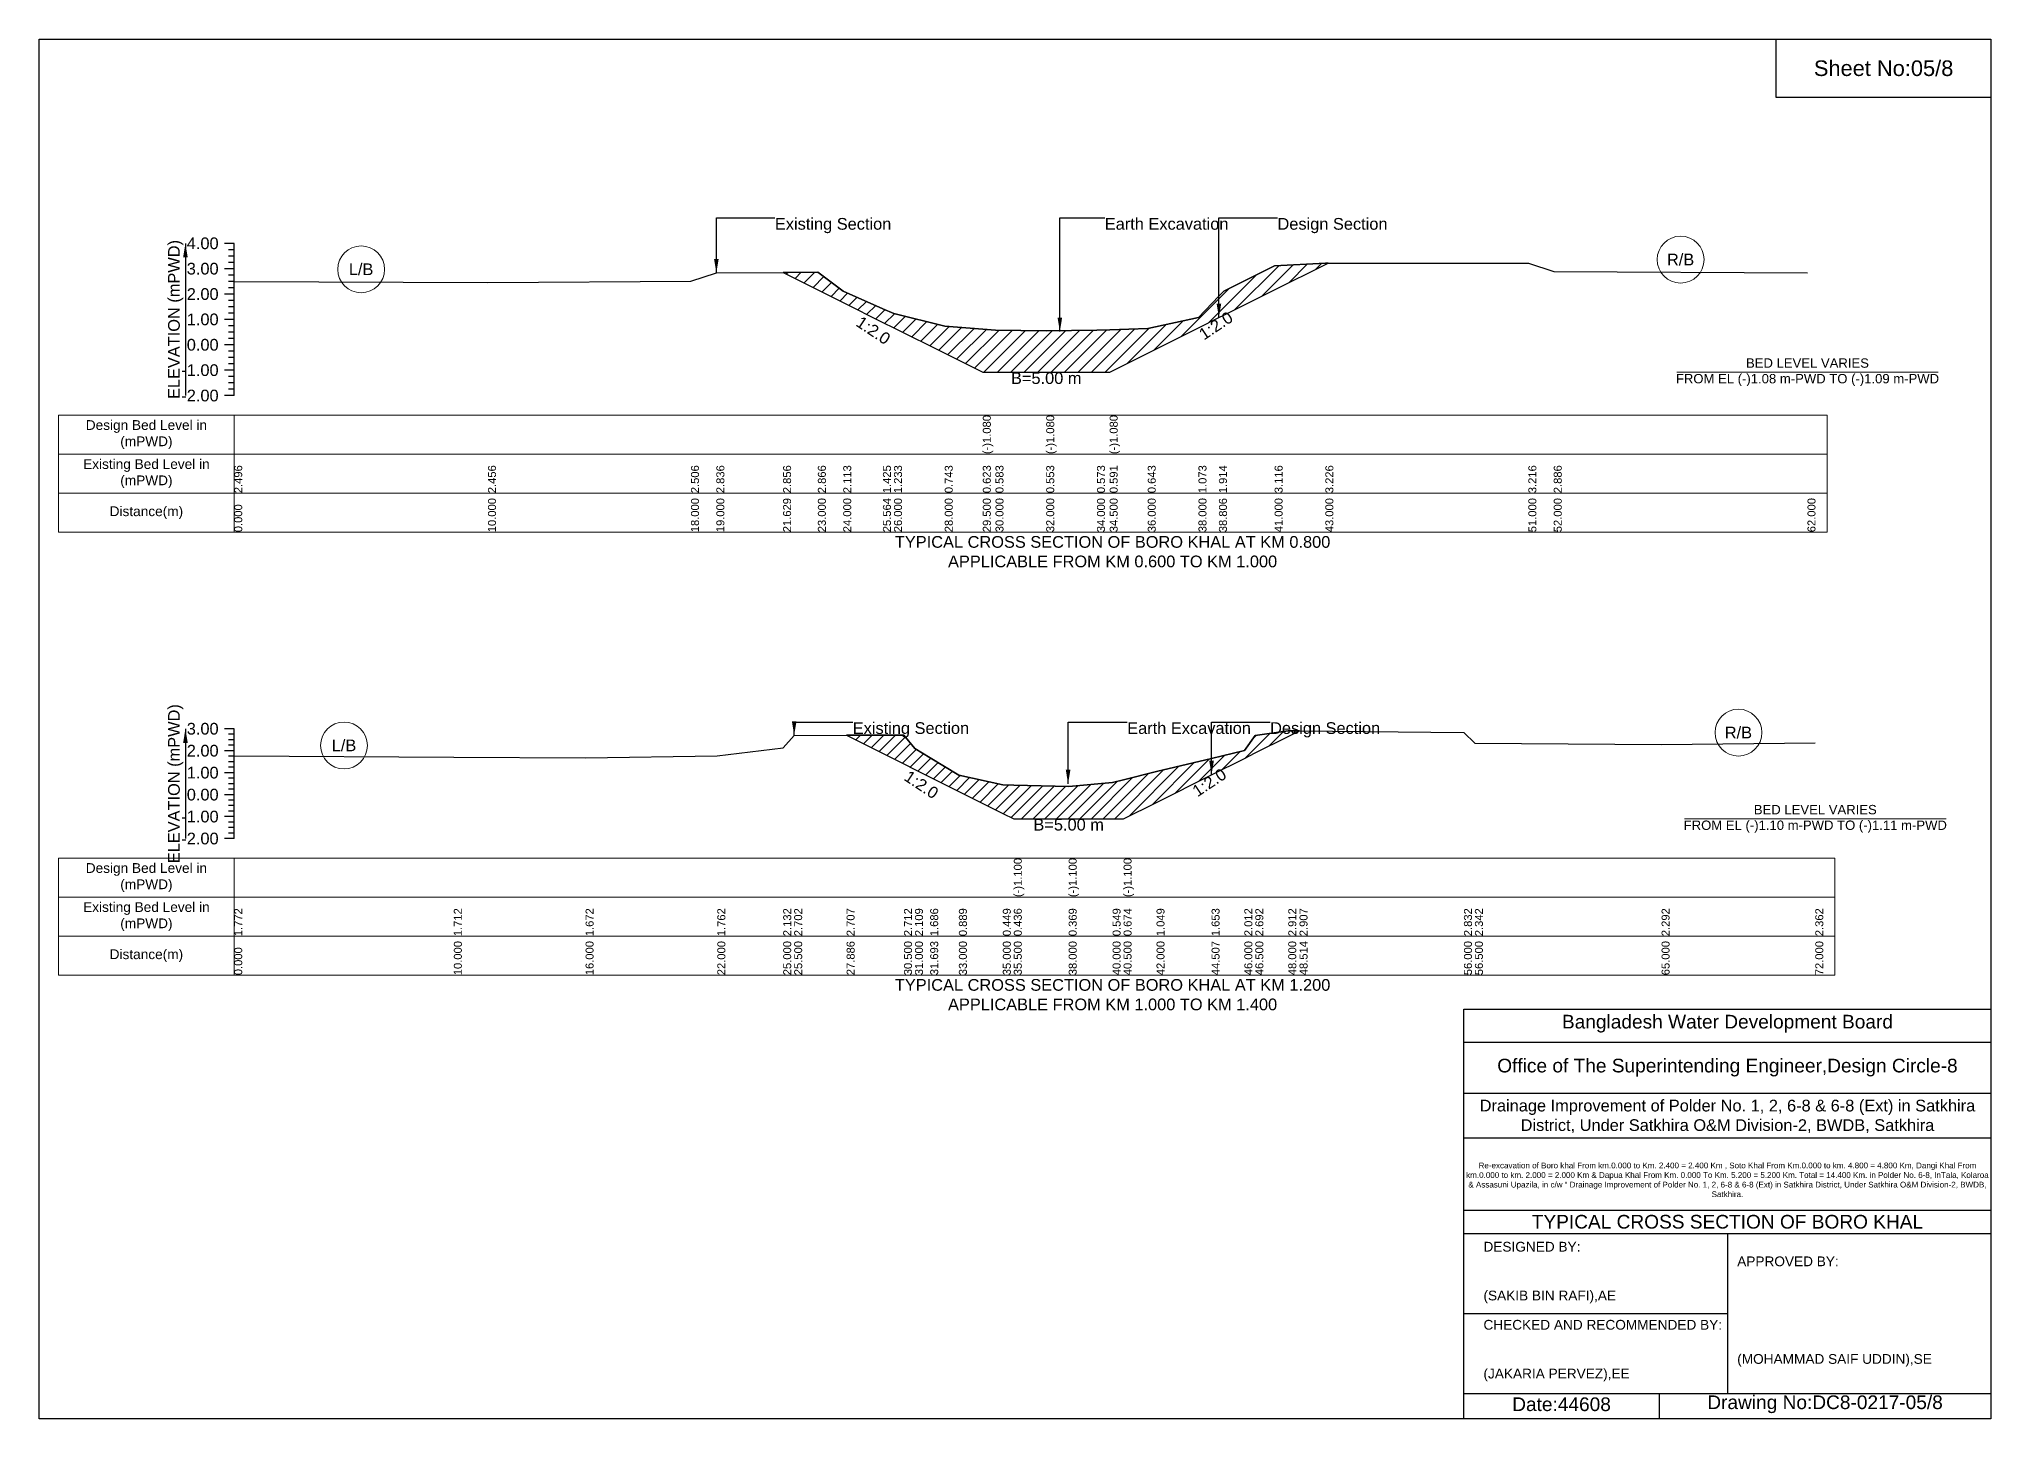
# Model space of a CAD drawing. Header units: inches. Extents: x 91000 to 218000, y -5656 to 30000.
# Drawn here: x 140000 to 148000, y 4344 to 10000 of the extents above; entities that cross this region are included whole.
import ezdxf

# ---------------------------------------------------------------- set-up
doc = ezdxf.new("R2010")
doc.units = ezdxf.units.IN
doc.header["$LTSCALE"] = 7
doc.header["$MEASUREMENT"] = 0
for name, color, linetype, lineweight in [('Cross section Data Border', 7, 'Continuous', 9), ('Cross Section Labels', 7, 'Continuous', 9), ('Existing_Bed_Level for Xsection', 7, 'Continuous', 25)]:
    doc.layers.add(name, color=color, linetype=linetype, lineweight=lineweight)
doc.styles.get("Standard").update_dxf_attribs({"font": 'arial.ttf'})
doc.dimstyles.get("Standard").update_dxf_attribs({"dimtxt": 0.18, "dimasz": 0.18, "dimexe": 0.18, "dimexo": 0.0625, "dimgap": 0.09, "dimtad": 0, "dimtih": 1, "dimtoh": 1, "dimdec": 4, "dimzin": 0, "dimdsep": 46, "dimtxsty": 'Standard', "dimcen": 0.09, "dimadec": 0, "dimazin": 0, "dimtfac": 1, "dimtdec": 4, "dimtofl": 0, "dimtmove": 0, "dimatfit": 3, "dimfxl": 1, "dimtolj": 1, "dimtzin": 0, "dimarcsym": 0})

msp = doc.modelspace()

# ---------------------------------------------------------------- hatches: boundary and pattern name
at = {"layer": 'Existing_Bed_Level for Xsection'}
h = msp.add_hatch(dxfattribs=at)
h.set_pattern_fill('ANSI31', color=256, scale=312, style=0)
h.paths.add_polyline_path([(143049.4, 9043.5), (143192, 8972.2), (143296, 8920.2), (143458.7, 8838.8), (143504, 8816.2), (143712, 8712.2), (143868, 8634.2), (143920, 8634.2), (144128, 8634.2), (144336, 8634.2), (144388, 8634.2), (144544, 8712.2), (144752, 8816.2), (144835.8, 8858.1), (144856, 8868.2), (145064, 8972.2), (145272, 9076.2), (145283.6, 9082), (145272, 9082), (145064, 9070.6), (144856, 8966.6), (144835.8, 8945.5), (144752, 8858.1), (144544, 8813.4), (144388, 8807.9), (144336, 8806.1), (144128, 8804), (143920, 8807.1), (143868, 8811.3), (143712, 8823.8), (143504, 8874.7), (143458.7, 8894.7), (143296, 8966.2), (143192, 9044.6)])
h = msp.add_hatch(dxfattribs=at)
h.set_pattern_fill('ANSI31', color=256, scale=270, style=0)
h.paths.add_polyline_path([(143309.8, 7146.4), (143545, 7028.8), (143590, 7006.3), (143652.4, 6975.1), (143770, 6916.3), (143950, 6826.3), (143995, 6803.8), (144220, 6803.8), (144400, 6803.8), (144445, 6803.8), (144580, 6871.3), (144805.6, 6984.1), (144940, 7051.3), (144985, 7073.8), (145120, 7141.3), (145166.2, 7164.4), (145120, 7164.9), (144985, 7145.1), (144940, 7083.9), (144805.6, 7051.5), (144580, 6997.2), (144445, 6963.4), (144400, 6952.2), (144220, 6936), (143995, 6942), (143950, 6943.2), (143770, 6982.8), (143652.4, 7054.5), (143590, 7092.6), (143545, 7146.9)])

# ---------------------------------------------------------------- linework, layer by layer
for points in [[(140000, 10000), (148000, 10000), (148000, 4344), (140000, 4344)], [(147120, 10000), (148000, 10000), (148000, 9760), (147120, 9760)]]:
    msp.add_lwpolyline(points, close=True)
for points in [[(145840, 4344), (145840, 6024), (148000, 6024)], [(145840, 5888), (148000, 5888)], [(145840, 5680), (148000, 5680)], [(145840, 5496), (148000, 5496)], [(145840, 5200), (148000, 5200)], [(145840, 5104), (148000, 5104)], [(146920, 5104), (146920, 4448)], [(145840, 4776), (146920, 4776)], [(145840, 4448), (148000, 4448)], [(146640, 4448), (146640, 4344)]]:
    msp.add_lwpolyline(points)
at = {"layer": 'Cross section Data Border'}
for points in [[(140080, 8458.5), (147328, 8458.5), (147328, 7978.5), (140080, 7978.5)], [(140080, 6642.8), (147360, 6642.8), (147360, 6162.8), (140080, 6162.8)]]:
    msp.add_lwpolyline(points, close=True, dxfattribs=at)
for points in [[(140800, 8458.5), (140800, 7978.5)], [(140080, 8298.5), (147328, 8298.5)], [(140080, 8138.5), (147328, 8138.5)], [(140800, 6642.8), (140800, 6162.8)], [(140080, 6482.8), (147360, 6482.8)], [(140080, 6322.8), (147360, 6322.8)]]:
    msp.add_lwpolyline(points, dxfattribs=at)
at = {"layer": 'Cross Section Labels'}
for points in [[(146712.2, 8634.2), (147783.8, 8634.2)], [(146744.2, 6803.8), (147815.8, 6803.8)]]:
    msp.add_lwpolyline(points, dxfattribs=at)
for centre in [(141320, 9056), (146728, 9096), (141250, 7104.6), (146965, 7157.2)]:
    msp.add_circle(centre, 96, dxfattribs=at)
at = {"layer": 'Existing_Bed_Level for Xsection'}
for points in [[(140800, 9162.5), (140760, 9162.5)], [(140800, 9136.5), (140776, 9136.5)], [(140800, 8538.5), (140800, 8642.5), (140800, 8746.5), (140800, 8850.5), (140800, 8954.5), (140800, 9058.5), (140800, 9162.5)], [(140800, 9058.5), (140760, 9058.5)], [(140800, 9110.5), (140776, 9110.5)], [(140800, 9084.5), (140776, 9084.5)], [(140800, 9006.1), (141840, 9001.9), (142672, 9007.1), (142776, 9041.4), (143049.4, 9043.5), (143192, 9044.6), (143296, 8966.2), (143458.7, 8894.7), (143504, 8874.7), (143712, 8823.8), (143868, 8811.3), (143868, 8811.3), (143920, 8807.1), (144128, 8804), (144128, 8804), (144336, 8806.1), (144388, 8807.9), (144388, 8807.9), (144544, 8813.4), (144752, 8858.1), (144835.8, 8945.5), (144856, 8966.6), (145064, 9070.6), (145272, 9082), (145283.6, 9082), (146104, 9081), (146208, 9046.6), (147248, 9041.4)], [(140800, 9032.5), (140776, 9032.5)], [(140800, 9006.5), (140776, 9006.5)], [(140800, 8980.5), (140776, 8980.5)], [(140800, 8954.5), (140760, 8954.5)], [(140800, 8928.5), (140776, 8928.5)], [(140800, 8902.5), (140776, 8902.5)], [(140800, 8850.5), (140760, 8850.5)], [(140800, 8876.5), (140776, 8876.5)], [(140800, 8824.5), (140776, 8824.5)], [(140800, 8746.5), (140760, 8746.5)], [(140800, 8798.5), (140776, 8798.5)], [(140800, 8772.5), (140776, 8772.5)], [(140800, 8720.5), (140776, 8720.5)], [(140800, 8642.5), (140760, 8642.5)], [(140800, 8694.5), (140776, 8694.5)], [(140800, 8668.5), (140776, 8668.5)], [(140800, 8616.5), (140776, 8616.5)], [(140800, 8590.5), (140776, 8590.5)], [(140800, 8564.5), (140776, 8564.5)], [(140800, 8538.5), (140760, 8538.5)], [(140800, 7172.8), (140760, 7172.8)], [(140800, 7150.3), (140776, 7150.3)], [(140800, 7127.8), (140776, 7127.8)], [(140800, 6722.8), (140800, 6812.8), (140800, 6902.8), (140800, 6992.8), (140800, 7082.8), (140800, 7172.8)], [(140800, 7062.3), (141700, 7056.9), (142240, 7053.3), (142780, 7061.4), (143050, 7094.7), (143095, 7146), (143309.8, 7146.4), (143545, 7146.9), (143590, 7092.6), (143652.4, 7054.5), (143770, 6982.8), (143950, 6943.2), (143995, 6942), (143995, 6942), (144220, 6936), (144220, 6936), (144400, 6952.2), (144445, 6963.4), (144445, 6963.4), (144580, 6997.2), (144805.6, 7051.5), (144940, 7083.9), (144985, 7145.1), (145120, 7164.9), (145166.2, 7164.4), (145840, 7157.7), (145885, 7113.6), (146650, 7109.1), (147280, 7115.4)], [(140800, 7082.8), (140760, 7082.8)], [(140800, 7105.3), (140776, 7105.3)], [(140800, 7060.3), (140776, 7060.3)], [(140800, 6992.8), (140760, 6992.8)], [(140800, 7037.8), (140776, 7037.8)], [(140800, 7015.3), (140776, 7015.3)], [(140800, 6970.3), (140776, 6970.3)], [(140800, 6902.8), (140760, 6902.8)], [(140800, 6947.8), (140776, 6947.8)], [(140800, 6925.3), (140776, 6925.3)], [(140800, 6880.3), (140776, 6880.3)], [(140800, 6812.8), (140760, 6812.8)], [(140800, 6857.8), (140776, 6857.8)], [(140800, 6835.3), (140776, 6835.3)], [(140800, 6722.8), (140760, 6722.8)], [(140800, 6790.3), (140776, 6790.3)], [(140800, 6767.8), (140776, 6767.8)], [(140800, 6745.3), (140776, 6745.3)]]:
    msp.add_lwpolyline(points, dxfattribs=at)
for points in [[(143049.4, 9043.5), (143192, 8972.2), (143296, 8920.2), (143458.7, 8838.8), (143504, 8816.2), (143712, 8712.2), (143868, 8634.2), (143868, 8634.2), (143920, 8634.2), (144128, 8634.2), (144128, 8634.2), (144336, 8634.2), (144388, 8634.2), (144388, 8634.2), (144544, 8712.2), (144752, 8816.2), (144835.8, 8858.1), (144856, 8868.2), (145064, 8972.2), (145272, 9076.2), (145283.6, 9082), (145272, 9082), (145064, 9070.6), (144856, 8966.6), (144835.8, 8945.5), (144752, 8858.1), (144544, 8813.4), (144388, 8807.9), (144388, 8807.9), (144336, 8806.1), (144128, 8804), (144128, 8804), (143920, 8807.1), (143868, 8811.3), (143868, 8811.3), (143712, 8823.8), (143504, 8874.7), (143458.7, 8894.7), (143296, 8966.2), (143192, 9044.6)], [(143309.8, 7146.4), (143309.8, 7146.4), (143545, 7028.8), (143590, 7006.3), (143652.4, 6975.1), (143770, 6916.3), (143950, 6826.3), (143995, 6803.8), (143995, 6803.8), (144220, 6803.8), (144220, 6803.8), (144400, 6803.8), (144445, 6803.8), (144445, 6803.8), (144580, 6871.3), (144805.6, 6984.1), (144940, 7051.3), (144985, 7073.8), (145120, 7141.3), (145166.2, 7164.4), (145120, 7164.9), (144985, 7145.1), (144940, 7083.9), (144805.6, 7051.5), (144580, 6997.2), (144445, 6963.4), (144445, 6963.4), (144400, 6952.2), (144220, 6936), (144220, 6936), (143995, 6942), (143995, 6942), (143950, 6943.2), (143770, 6982.8), (143652.4, 7054.5), (143590, 7092.6), (143545, 7146.9), (143309.8, 7146.4)]]:
    msp.add_lwpolyline(points, close=True, dxfattribs=at)

# ---------------------------------------------------------------- texts
at = {"attachment_point": 5}
for s, insert, char_height in [('Sheet No:05/8', (147560, 9880), 64), ('Bangladesh Water Development Board', (146920, 5964), 56), ('Office of The Superintending Engineer,Design Circle-8', (146920, 5784), 56)]:
    msp.add_mtext(s, dxfattribs=dict(at, insert=insert, char_height=char_height))
for s, insert, char_height, width, attachment_point in [('Drainage Improvement of Polder No. 1, 2, 6-8 & 6-8 (Ext) in Satkhira District, Under Satkhira O&M Division-2, BWDB, Satkhira', (146920, 5584), 48, 2240, 5), ('Re-excavation of Boro khal From km.0.000 to Km. 2.400 = 2.400 Km , Soto Khal From Km.0.000 to km. 4.800 = 4.800 Km, Dangi Khal From km.0.000 to km. 2.000 = 2.000 Km & Dapua Khal From Km. 0.000 To Km. 5.200 = 5.200 Km. Total = 14.400 Km. in Polder No. 6-8, InTala, Kolaroa & Assasuni Upazila, in c/w “ Drainage Improvement of Polder No. 1, 2, 6-8 & 6-8 (Ext) in Satkhira District, Under Satkhira O&M Division-2, BWDB, Satkhira.', (146920, 5324), 23.565, 2160, 5), ('TYPICAL CROSS SECTION OF BORO KHAL', (146920, 5152), 56, 2240, 5), ('DESIGNED BY:^J^J^J(SAKIB BIN RAFI),AE', (145920, 4944), 40, 1120, 4), ('APPROVED BY:^J^J^J^J^J^J(MOHAMMAD SAIF UDDIN),SE', (146960, 4784), 40, 1120, 4), ('CHECKED AND RECOMMENDED BY:^J^J^J(JAKARIA PERVEZ),EE', (145920, 4624), 40, 1120, 4), ('Date:44608', (146240, 4404), 56, 1120, 5), ('Drawing No:DC8-0217-05/8', (147320, 4404), 56, 1760, 5)]:
    msp.add_mtext(s, dxfattribs=dict(insert=insert, char_height=char_height, width=width, attachment_point=attachment_point))
at = {"layer": 'Cross section Data Border', "char_height": 40, "width": 640, "attachment_point": 5}
for s, insert in [('Design Bed Level in (mPWD)', (140440, 8378.5)), ('Existing Bed Level in (mPWD)', (140440, 8218.5)), ('Distance(m)', (140440, 8058.5)), ('Design Bed Level in (mPWD)', (140440, 6562.8)), ('Existing Bed Level in (mPWD)', (140440, 6402.8)), ('Distance(m)', (140440, 6242.8))]:
    msp.add_mtext(s, dxfattribs=dict(at, insert=insert))
at = {"layer": 'Cross Section Labels'}
for s, insert, char_height, attachment_point in [('Existing Section', (143016, 9266.5), 48, 1), ('Earth Excavation', (144368, 9266.5), 48, 1), ('Design Section', (145075.8, 9266.5), 48, 1), ('R/B', (146728, 9096), 48, 5), ('L/B', (141320, 9056), 48, 5), ('BED LEVEL VARIES ^JFROM EL (-)1.08 m-PWD TO (-)1.09 m-PWD', (147248, 8634.2), 38.4, 5), ('B=5.00 m', (144128, 8634.2), 48, 2), ('TYPICAL CROSS SECTION OF BORO KHAL AT KM 0.800^JAPPLICABLE FROM KM 0.600 TO KM 1.000', (144400, 7898.5), 48, 5), ('Existing Section', (143335, 7199.8), 48, 1), ('Earth Excavation', (144460, 7199.8), 48, 1), ('Design Section', (145045.6, 7199.8), 48, 1), ('L/B', (141250, 7104.6), 48, 5), ('R/B', (146965, 7157.2), 48, 5), ('B=5.00 m', (144220, 6803.8), 48, 2), ('BED LEVEL VARIES ^JFROM EL (-)1.10 m-PWD TO (-)1.11 m-PWD', (147280, 6803.8), 38.4, 5), ('TYPICAL CROSS SECTION OF BORO KHAL AT KM 1.200^JAPPLICABLE FROM KM 1.000 TO KM 1.400', (144400, 6082.8), 48, 5)]:
    msp.add_mtext(s, dxfattribs=dict(at, insert=insert, char_height=char_height, attachment_point=attachment_point))
at = {"layer": 'Cross Section Labels', "char_height": 48, "attachment_point": 2}
for insert, rotation in [((144809.8, 8845.1), 33.69007), ((143432.7, 8825.8), 326.30993), ((143629.9, 6963.8), 326.30993), ((144783.1, 6972.8), 33.69007)]:
    msp.add_mtext('1:2.0', dxfattribs=dict(at, insert=insert, rotation=rotation))
at = {"layer": 'Existing_Bed_Level for Xsection', "rotation": 90}
for s, insert, char_height, attachment_point in [('ELEVATION (mPWD)', (140560, 8850.5), 48, 5), ('(-)1.080', (143868, 8298.5), 32.8, 1), ('(-)1.080', (144128, 8298.5), 32.8, 1), ('(-)1.080', (144388, 8298.5), 32.8, 1), ('2.496', (140800, 8138.5), 32.8, 1), ('2.456', (141840, 8138.5), 32.8, 1), ('2.506', (142672, 8138.5), 32.8, 1), ('2.836', (142776, 8138.5), 32.8, 1), ('2.856', (143049.4, 8138.5), 32.8, 1), ('2.866', (143192, 8138.5), 32.8, 1), ('2.113', (143296, 8138.5), 32.8, 1), ('1.425', (143458.7, 8138.5), 32.8, 1), ('1.233', (143504, 8138.5), 32.8, 1), ('0.743', (143712, 8138.5), 32.8, 1), ('0.623', (143868, 8138.5), 32.8, 1), ('0.583', (143920, 8138.5), 32.8, 1), ('0.553', (144128, 8138.5), 32.8, 1), ('0.573', (144336, 8138.5), 32.8, 1), ('0.591', (144388, 8138.5), 32.8, 1), ('0.643', (144544, 8138.5), 32.8, 1), ('1.073', (144752, 8138.5), 32.8, 1), ('1.914', (144835.8, 8138.5), 32.8, 1), ('3.116', (145064, 8138.5), 32.8, 1), ('3.226', (145272, 8138.5), 32.8, 1), ('3.216', (146104, 8138.5), 32.8, 1), ('2.886', (146208, 8138.5), 32.8, 1), ('0.000', (140800, 7978.5), 32.8, 1), ('10.000', (141840, 7978.5), 32.8, 1), ('18.000', (142672, 7978.5), 32.8, 1), ('19.000', (142776, 7978.5), 32.8, 1), ('21.629', (143049.4, 7978.5), 32.8, 1), ('23.000', (143192, 7978.5), 32.8, 1), ('24.000', (143296, 7978.5), 32.8, 1), ('25.564', (143458.7, 7978.5), 32.8, 1), ('26.000', (143504, 7978.5), 32.8, 1), ('28.000', (143712, 7978.5), 32.8, 1), ('29.500', (143868, 7978.5), 32.8, 1), ('30.000', (143920, 7978.5), 32.8, 1), ('32.000', (144128, 7978.5), 32.8, 1), ('34.000', (144336, 7978.5), 32.8, 1), ('34.500', (144388, 7978.5), 32.8, 1), ('36.000', (144544, 7978.5), 32.8, 1), ('38.000', (144752, 7978.5), 32.8, 1), ('38.806', (144835.8, 7978.5), 32.8, 1), ('41.000', (145064, 7978.5), 32.8, 1), ('43.000', (145272, 7978.5), 32.8, 1), ('51.000', (146104, 7978.5), 32.8, 1), ('52.000', (146208, 7978.5), 32.8, 1), ('62.000', (147248, 7978.5), 32.8, 1), ('ELEVATION (mPWD)', (140560, 6947.8), 48, 5), ('(-)1.100', (143995, 6482.8), 32.8, 1), ('(-)1.100', (144220, 6482.8), 32.8, 1), ('(-)1.100', (144445, 6482.8), 32.8, 1), ('1.772', (140800, 6322.8), 32.8, 1), ('1.712', (141700, 6322.8), 32.8, 1), ('1.672', (142240, 6322.8), 32.8, 1), ('1.762', (142780, 6322.8), 32.8, 1), ('2.132', (143050, 6322.8), 32.8, 1), ('2.702', (143095, 6322.8), 32.8, 1), ('2.707', (143309.8, 6322.8), 32.8, 1), ('2.712', (143545, 6322.8), 32.8, 1), ('2.109', (143590, 6322.8), 32.8, 1), ('1.686', (143652.4, 6322.8), 32.8, 1), ('0.889', (143770, 6322.8), 32.8, 1), ('0.449', (143950, 6322.8), 32.8, 1), ('0.436', (143995, 6322.8), 32.8, 1), ('0.369', (144220, 6322.8), 32.8, 1), ('0.549', (144400, 6322.8), 32.8, 1), ('0.674', (144445, 6322.8), 32.8, 1), ('1.049', (144580, 6322.8), 32.8, 1), ('1.653', (144805.6, 6322.8), 32.8, 1), ('2.012', (144940, 6322.8), 32.8, 1), ('2.692', (144985, 6322.8), 32.8, 1), ('2.912', (145120, 6322.8), 32.8, 1), ('2.907', (145166.2, 6322.8), 32.8, 1), ('2.832', (145840, 6322.8), 32.8, 1), ('2.342', (145885, 6322.8), 32.8, 1), ('2.292', (146650, 6322.8), 32.8, 1), ('2.362', (147280, 6322.8), 32.8, 1), ('0.000', (140800, 6162.8), 32.8, 1), ('10.000', (141700, 6162.8), 32.8, 1), ('16.000', (142240, 6162.8), 32.8, 1), ('22.000', (142780, 6162.8), 32.8, 1), ('25.000', (143050, 6162.8), 32.8, 1), ('25.500', (143095, 6162.8), 32.8, 1), ('27.886', (143309.8, 6162.8), 32.8, 1), ('30.500', (143545, 6162.8), 32.8, 1), ('31.000', (143590, 6162.8), 32.8, 1), ('31.693', (143652.4, 6162.8), 32.8, 1), ('33.000', (143770, 6162.8), 32.8, 1), ('35.000', (143950, 6162.8), 32.8, 1), ('35.500', (143995, 6162.8), 32.8, 1), ('38.000', (144220, 6162.8), 32.8, 1), ('40.000', (144400, 6162.8), 32.8, 1), ('40.500', (144445, 6162.8), 32.8, 1), ('42.000', (144580, 6162.8), 32.8, 1), ('44.507', (144805.6, 6162.8), 32.8, 1), ('46.000', (144940, 6162.8), 32.8, 1), ('46.500', (144985, 6162.8), 32.8, 1), ('48.000', (145120, 6162.8), 32.8, 1), ('48.514', (145166.2, 6162.8), 32.8, 1), ('56.000', (145840, 6162.8), 32.8, 1), ('56.500', (145885, 6162.8), 32.8, 1), ('65.000', (146650, 6162.8), 32.8, 1), ('72.000', (147280, 6162.8), 32.8, 1)]:
    msp.add_mtext(s, dxfattribs=dict(at, insert=insert, char_height=char_height, attachment_point=attachment_point))
at = {"layer": 'Existing_Bed_Level for Xsection', "char_height": 48, "attachment_point": 6}
for s, insert in [('4.00', (140736, 9162.5)), ('3.00', (140736, 9058.5)), ('2.00', (140736, 8954.5)), ('1.00', (140736, 8850.5)), ('0.00', (140736, 8746.5)), ('-1.00', (140736, 8642.5)), ('-2.00', (140736, 8538.5)), ('3.00', (140736, 7172.8)), ('2.00', (140736, 7082.8)), ('1.00', (140736, 6992.8)), ('0.00', (140736, 6902.8)), ('-1.00', (140736, 6812.8)), ('-2.00', (140736, 6722.8))]:
    msp.add_mtext(s, dxfattribs=dict(at, insert=insert))

# ---------------------------------------------------------------- leaders
at = {"layer": 'Cross Section Labels', "annotation_type": 0, "has_hookline": 1, "hookline_direction": 0}
for points, text_width in [([(142776, 9041.4), (142776, 9266.5), (143015.9, 9266.5)], 467.2), ([(144183.8, 8800.9), (144183.8, 9266.5), (144367.9, 9266.5)], 497), ([(144835.8, 8858.1), (144835.8, 9266.5), (145075.7, 9266.5)], 441.2), ([(143095, 7146), (143095, 7199.8), (143334.9, 7199.8)], 467.2), ([(144217.6, 6947.2), (144217.6, 7199.8), (144459.9, 7199.8)], 497), ([(144805.6, 6984.1), (144805.6, 7199.8), (145045.5, 7199.8)], 441.2)]:
    msp.add_leader(points, dimstyle='Standard', override={"dimasz": 57.6}, dxfattribs=dict(at, text_width=text_width))
at = {"layer": 'Existing_Bed_Level for Xsection'}
for points in [[(140600, 9162.5), (140600, 8538.5)], [(140600, 7172.8), (140600, 6722.8)]]:
    msp.add_leader(points, dimstyle='Standard', override={"dimasz": 57.6}, dxfattribs=at)

doc.saveas('drawing.dxf')
